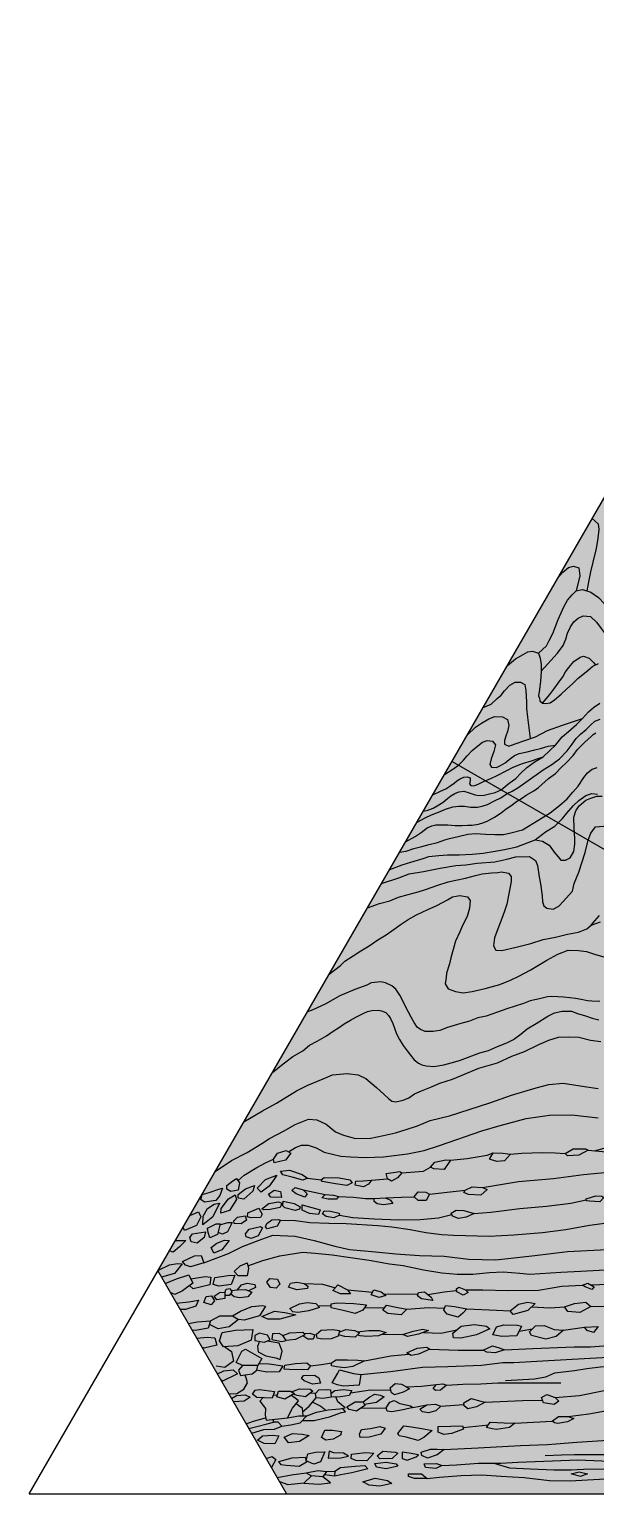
# Model space of a CAD drawing. Header units: millimetres. Extents: x 39 to 1913, y -1214 to 273.
# Drawn here: x 1264 to 1341.1, y -323.1 to -123.9 of the extents above; entities that cross this region are included whole.
import ezdxf

# ---------------------------------------------------------------- set-up
doc = ezdxf.new("R2010")
doc.units = ezdxf.units.MM

msp = doc.modelspace()

# ---------------------------------------------------------------- hatches: boundary and pattern name
at = {"transparency": 33554483}
h = msp.add_hatch(color=43, dxfattribs=at)
h.dxf.hatch_style = 1
h.paths.add_polyline_path([(1396.52, -154.19), (1361.52, -154.19), (1321.52, -223.48), (1379.02, -256.67), (1436.52, -223.48)])
h = msp.add_hatch(color=251, dxfattribs=at)
h.dxf.hatch_style = 1
h.paths.add_polyline_path([(1379.02, -256.67), (1321.52, -223.48), (1281.52, -292.76), (1299.02, -323.07), (1379.02, -323.07)])

# ---------------------------------------------------------------- linework, layer by layer
at = {"color": 252}
for points in [[(1264.02, -323.07), (1379.02, -123.88)], [(1340.59, -190.44), (1341.41, -191.15), (1341.49, -191.94), (1341.37, -193.09), (1341.14, -194.51), (1340.69, -196.36), (1340.34, -197.68), (1340.14, -198.83), (1339.85, -200.26)], [(1335.93, -198.51), (1336.6, -197.74), (1337.36, -197.11), (1338.06, -196.91), (1338.78, -197.15), (1338.92, -198.22), (1338.39, -200.25)], [(1333.3, -208.74), (1334.37, -207.73), (1334.72, -207.04), (1335.25, -206.05), (1335.62, -205.11), (1335.97, -204.17), (1336.36, -203.26), (1336.75, -202.44), (1337.22, -201.52), (1337.88, -200.82), (1338.39, -200.25), (1339.27, -200.09), (1340.42, -200.43), (1341.43, -201.19), (1342.21, -201.99), (1343.54, -202.77), (1344.59, -203.35), (1345.47, -203.78), (1346.76, -204.14)], [(1333.67, -211.2), (1335.88, -208.74), (1336.64, -207.7), (1337.01, -206.82), (1337.21, -206.04), (1337.62, -205.18), (1338.09, -204.46), (1338.67, -203.97), (1339.36, -203.66), (1340.35, -203.74), (1341.19, -204.54), (1341.82, -205.38), (1342.37, -206.12), (1342.91, -206.84), (1343.42, -207.49)], [(1329.05, -210.44), (1330.14, -209.5), (1331.19, -208.91), (1331.84, -208.58), (1332.48, -208.48), (1333.3, -208.74), (1333.5, -209.4), (1333.63, -210.26), (1333.67, -211.2), (1333.6, -211.96), (1333.56, -212.57), (1333.48, -213.29), (1333.44, -213.68), (1333.3, -214.54), (1333.4, -214.85), (1333.48, -215.24), (1333.83, -215.52), (1334.28, -215.6), (1334.87, -215.5), (1335.47, -215.07), (1336.39, -214.31), (1337.11, -213.66), (1337.95, -212.86), (1338.67, -212.14), (1339.79, -211.3), (1340.69, -210.52), (1341.43, -210.14)], [(1333.83, -215.52), (1334.83, -214.37), (1335.39, -213.64), (1335.94, -212.82), (1336.6, -211.94), (1336.97, -211.3), (1337.42, -210.67), (1338.11, -209.89), (1338.95, -209.29), (1339.4, -209.15), (1340.16, -209.4), (1340.76, -210.03), (1341.06, -210.33)], [(1325.76, -216.12), (1326.84, -215.69), (1327.66, -214.89), (1328.19, -214.44), (1328.68, -213.87), (1329.4, -213.11), (1330.11, -212.7), (1330.85, -212.68), (1331.42, -213.01), (1331.58, -213.83), (1331.65, -215.42), (1331.65, -216.26), (1331.79, -217.45), (1331.93, -218.55), (1332.16, -220.37)], [(1317.62, -230.22), (1318.25, -230.09), (1318.96, -229.83), (1319.49, -229.5), (1320.32, -229), (1320.91, -228.52), (1321.38, -228.15), (1321.9, -227.82), (1322.46, -227.59), (1323.13, -227.52), (1323.73, -227.68), (1324.13, -227.83), (1324.67, -228.02), (1325.16, -228.09), (1325.89, -228.06), (1326.63, -227.89), (1327.41, -227.69), (1328.21, -227.34), (1329.28, -226.44), (1330.19, -225.78), (1330.88, -225.05), (1331.72, -224.3), (1332.84, -223.46), (1333.94, -222.84), (1334.82, -221.96), (1335.59, -221.24), (1336.52, -220.13), (1337.38, -219.41), (1338.46, -218.46), (1339.25, -217.62), (1340.09, -216.71), (1340.77, -216.12), (1341.61, -215.56)], [(1316.76, -231.72), (1317.87, -231.14), (1318.71, -230.75), (1319.7, -230.35), (1320.62, -229.95), (1321.61, -229.63), (1322.45, -229.56), (1323.24, -229.56), (1324.03, -229.68), (1324.97, -229.71), (1325.61, -229.56), (1326.36, -229.31), (1327.3, -228.84), (1328.14, -228.42), (1329.03, -227.81), (1329.7, -227.51), (1330.46, -227.04), (1331.58, -226.27), (1333.94, -224.61), (1335.12, -223.89), (1336.16, -223.1), (1337.18, -222.01), (1337.87, -221.12), (1338.41, -220.35), (1338.98, -219.76), (1339.75, -219.12), (1340.37, -218.52), (1340.94, -218), (1341.66, -217.73)], [(1323.62, -219.84), (1324.71, -218.82), (1325.55, -218.28), (1326.55, -217.67), (1327.35, -217.36), (1328.39, -217.38), (1329.05, -217.77), (1329.25, -218.57), (1329.07, -219.39), (1328.86, -220.02), (1328.64, -220.6), (1328.64, -221.11), (1329.23, -221.39), (1330.11, -221.09), (1331.42, -220.64), (1332.89, -220.1), (1334.53, -219.27), (1336.54, -218.53), (1339.25, -217.62)], [(1315.2, -234.42), (1316.49, -233.66), (1317.31, -233.14), (1318.15, -232.52), (1318.77, -232.23), (1319.34, -232.08), (1320.25, -232.08), (1320.94, -232.08), (1321.96, -232.18), (1322.92, -232.18), (1323.62, -232.15), (1324.26, -232.13), (1325.13, -232), (1325.87, -231.78), (1326.41, -231.53), (1327.3, -231.06), (1328.19, -230.44), (1328.91, -229.93), (1329.65, -229.41), (1330.17, -229.01), (1331.11, -228.42), (1331.61, -228.05), (1332.65, -227.45), (1333.29, -227.03), (1334.63, -225.77), (1335.59, -225.13), (1336.34, -224.33), (1337.08, -223.59), (1337.99, -222.65), (1338.59, -221.86), (1339.06, -221.39), (1339.65, -220.8), (1340.39, -220.11), (1340.72, -219.81), (1341.09, -219.59)], [(1320.5, -225.24), (1321.65, -224.52), (1322.4, -223.98), (1323.08, -223.28), (1323.59, -222.72), (1324.25, -221.99), (1325.02, -221.34), (1325.66, -220.85), (1326.31, -220.63), (1327.04, -220.71), (1327.43, -221.22), (1327.21, -222.11), (1326.85, -223.11), (1326.65, -223.89), (1326.87, -224.25), (1327.57, -224.3), (1328.13, -224.03), (1328.77, -223.67), (1329.28, -223.21), (1330, -222.67), (1330.66, -222.38), (1331.73, -222.16), (1332.77, -221.9), (1333.58, -221.7), (1334.62, -221.39), (1335.59, -221.24)], [(1318.89, -228.03), (1319.96, -227.5), (1320.67, -227.18), (1321.23, -226.81), (1321.83, -226.41), (1322.19, -226.12), (1322.61, -225.85), (1323.12, -225.61), (1323.57, -225.56), (1323.98, -225.69), (1324, -226.05), (1323.9, -226.5), (1324.07, -226.73), (1324.45, -226.8), (1324.78, -226.69), (1325.24, -226.46), (1325.89, -226.17), (1326.49, -225.93), (1326.98, -225.71), (1327.59, -225.44), (1328.97, -224.69), (1329.83, -224.23), (1331.12, -223.74), (1332.33, -223.38), (1333.25, -223.06), (1333.94, -222.84)], [(1314.39, -235.83), (1315.3, -235.69), (1316.32, -235.32), (1317.43, -235.02), (1318.42, -234.77), (1319.53, -234.48), (1320.55, -234.15), (1321.19, -233.93), (1322.38, -233.66), (1323.69, -233.34), (1324.73, -233.29), (1326.07, -233.34), (1327.35, -233.41), (1328.52, -233.39), (1329.51, -233.19), (1331.11, -232.79), (1333.34, -231.41), (1334.88, -230.47), (1336.16, -229.46), (1337.2, -228.54), (1337.97, -227.67), (1338.69, -226.83), (1339.45, -225.67), (1339.95, -225), (1340.57, -224.51), (1341.28, -224.29)], [(1321.52, -223.48), (1379.02, -256.67)], [(1313.05, -238.15), (1314.76, -237.52), (1315.9, -237.15), (1317.6, -236.68), (1318.37, -236.41), (1319.73, -236.24), (1320.92, -236.19), (1322.5, -236.19), (1324.28, -236.06), (1325.74, -235.94), (1327.13, -235.72), (1328.66, -235.45), (1330.32, -235.07), (1332.85, -234.11), (1334.23, -233.05), (1335.49, -232.28), (1336.56, -231.22), (1337.13, -230.52), (1338.04, -229.46), (1338.78, -228.79), (1339.72, -228.1), (1340.52, -227.83), (1341.31, -227.9)], [(1332.85, -234.11), (1333.84, -234.29), (1334.74, -234.85), (1335.42, -235.79), (1335.95, -236.45), (1336.34, -236.89), (1336.94, -236.89), (1337.61, -236.6), (1338.08, -235.71), (1338.22, -234.74), (1338.21, -233.97), (1338.13, -232.53), (1338.08, -231.06), (1338.36, -230.2), (1338.82, -229.49), (1339.74, -228.73), (1340.42, -228.47), (1341.2, -228.18), (1341.95, -228.17)], [(1311.94, -240.07), (1314.28, -239.28), (1315.7, -238.74), (1317.62, -238.46), (1319.89, -237.99), (1322.05, -237.62), (1323.4, -237.52), (1324.94, -237.32), (1327.36, -237.14), (1329, -236.74), (1330.2, -236.45), (1332.04, -236.42), (1332.89, -236.92), (1333.16, -237.64), (1333.39, -239.18), (1333.54, -240.13), (1333.79, -241.77), (1333.84, -242.57), (1334.01, -243.09), (1334.43, -243.44), (1335.3, -243.54), (1336.05, -243.17), (1336.62, -242.52), (1337.9, -241.1), (1338.14, -240.08), (1338.77, -238.51), (1339.62, -235.84), (1340.04, -234.17), (1340.39, -233.23), (1341.02, -232.36), (1342.66, -232.21)], [(1310.02, -243.39), (1311.67, -242.78), (1313.07, -242.41), (1314.26, -241.92), (1315.54, -241.57), (1316.9, -241.19), (1317.93, -240.87), (1319.61, -240.28), (1321.01, -239.86), (1322.06, -239.61), (1323.35, -239.35), (1324.7, -239), (1325.61, -238.74), (1326.92, -238.62), (1327.76, -238.58), (1328.23, -238.48), (1329.19, -238.67), (1329.56, -239.12), (1329.58, -239.82), (1329.37, -240.73), (1328.98, -242.87), (1328.67, -243.83), (1328.28, -244.84), (1327.6, -246.61), (1327.32, -247.48), (1327.18, -248.55), (1327.48, -249.13), (1328.32, -249.2), (1330.24, -248.71), (1332.25, -248.25), (1333.91, -247.69), (1335.61, -247.36), (1337.25, -246.98), (1338.74, -246.7), (1339.86, -246.24), (1340.47, -245.75), (1340.96, -245.14), (1341.57, -244.44)], [(1304.82, -252.4), (1306.36, -251.24), (1306.95, -250.65), (1308.09, -249.9), (1309.14, -249.23), (1310.26, -248.53), (1311.43, -247.73), (1312.55, -247.03), (1313.67, -246.26), (1314.47, -245.68), (1315.57, -244.95), (1316.69, -244.32), (1318.21, -243.62), (1319.37, -243.13), (1320.31, -242.59), (1320.89, -242.27), (1321.57, -241.87), (1322.58, -241.71), (1323.63, -241.87), (1324, -242.36), (1323.91, -243.44), (1323.56, -244.56), (1322.93, -245.79), (1322.58, -246.63), (1321.99, -247.92), (1321.38, -250.18), (1321.17, -250.98), (1320.78, -252.26), (1320.71, -252.85), (1320.57, -253.73), (1320.99, -254.39), (1321.99, -254.76), (1323.02, -254.92), (1324.26, -254.74), (1326.01, -254.36), (1328.04, -253.8), (1329.47, -253.24), (1330.61, -252.66), (1332.15, -251.84), (1333.27, -251.19), (1334.4, -250.49), (1335.91, -249.67), (1337.33, -249.16), (1338.73, -249.18), (1339.8, -249.34), (1340.9, -249.67), (1342.3, -250.11)], [(1340.47, -245.75), (1341.73, -245.29)], [(1341.62, -256.11), (1340.53, -256.09), (1339.94, -256.02), (1339.11, -255.87), (1338.31, -255.73), (1337.53, -255.64), (1336.7, -255.54), (1335.92, -255.49), (1335.11, -255.45), (1334.52, -255.49), (1333.41, -255.76), (1332.15, -256.02), (1331.25, -256.37), (1328.97, -257.11), (1327.69, -257.56), (1326.18, -258.1), (1325.04, -258.36), (1323.91, -258.79), (1322.72, -259.09), (1320.92, -259.64), (1319.86, -260.06), (1318.94, -260.18), (1317.89, -260.21), (1317.25, -259.95), (1316.78, -259.61), (1316.36, -258.98), (1315.98, -258.24), (1315.62, -257.58), (1315.2, -256.78), (1314.77, -255.92), (1314.44, -255.24), (1313.89, -254.46), (1313.33, -253.98), (1312.47, -253.56), (1311.86, -253.44), (1310.53, -253.58), (1309.92, -253.89), (1308.28, -254.5), (1306.25, -255.33), (1304.26, -256.49), (1302.6, -257.25), (1301.86, -257.53)], [(1297.1, -265.76), (1298.56, -264.58), (1299.88, -263.61), (1301.23, -262.81), (1302.15, -262.07), (1303.2, -261.53), (1304.47, -260.77), (1305.35, -260.16), (1306.2, -259.61), (1306.86, -259.16), (1307.72, -258.67), (1308.54, -258.19), (1309.52, -257.72), (1310.04, -257.48), (1310.6, -257.34), (1311.46, -257.3), (1311.95, -257.41), (1312.5, -257.63), (1312.88, -258.01), (1313.16, -258.41), (1313.47, -259.12), (1313.68, -259.73), (1313.96, -260.51), (1314.37, -261.27), (1314.89, -262.12), (1315.41, -262.81), (1315.88, -263.42), (1316.36, -264.06), (1316.95, -264.49), (1317.42, -264.72), (1318.01, -264.89), (1319.05, -264.96), (1320.4, -264.75), (1321.4, -264.44), (1322.56, -264.13), (1325.32, -263.12), (1326.48, -262.8), (1327.73, -262.25), (1328.98, -261.74), (1329.9, -261.27), (1330.92, -260.52), (1331.76, -259.82), (1332.95, -259.1), (1334.56, -258.11), (1335.46, -257.66), (1336.49, -257.45), (1337.77, -257.45), (1338.6, -257.73), (1339.7, -258.07), (1340.6, -258.38), (1341.51, -258.61)], [(1293.22, -272.49), (1295.73, -271), (1297.65, -269.97), (1300.38, -268.28), (1301.91, -267.51), (1303.98, -266.63), (1305.25, -266.09), (1307.24, -265.9), (1308.74, -266.09), (1309.78, -266.59), (1311.27, -267.82), (1312.31, -268.78), (1312.88, -269.31), (1313.34, -269.66), (1313.88, -269.77), (1314.86, -269.54), (1315.63, -269.23), (1316.42, -268.7), (1317.38, -268.29), (1318.73, -267.74), (1319.88, -267.21), (1321.58, -266.69), (1325.15, -265.21), (1327.73, -264.45), (1329.65, -263.56), (1331.38, -262.91), (1333.35, -261.95), (1334.69, -261.37), (1336, -260.95), (1337.31, -260.91), (1338.77, -260.98), (1340.35, -261.37), (1341.77, -261.56)], [(1289.31, -279.26), (1291.52, -277.76), (1293.66, -276.68), (1295.67, -275.42), (1296.7, -274.76), (1298.69, -273.71), (1300.17, -272.85), (1302.01, -272.12), (1303.14, -272.22), (1304.38, -272.8), (1305.69, -273.83), (1306.77, -274.31), (1308.38, -274.74), (1310.47, -274.69), (1312.2, -274.36), (1313.82, -273.98), (1315.3, -273.53), (1316.81, -273.05), (1318.57, -272.3), (1321.17, -271.67), (1326.67, -269.9), (1329.61, -268.84), (1332.96, -267.86), (1334.7, -267.39), (1336.66, -267.23), (1339.55, -267.66), (1341.39, -267.96)], [(1299.28, -276.57), (1300.21, -275.96), (1301.05, -275.68), (1301.97, -275.65), (1303.04, -276.03), (1304.11, -276.6), (1306.41, -277.16), (1307.71, -277.26), (1309.75, -277.33), (1312.22, -277.26), (1315.48, -276.82), (1317.73, -276.37), (1319.84, -275.7), (1325.58, -273.7), (1328.08, -273), (1331.61, -272.02), (1334.8, -271.57), (1337.83, -271.53), (1341.39, -271.93)], [(1297.26, -277.56), (1297.78, -276.75), (1298.96, -276.37), (1299.59, -276.76), (1298.89, -277.7), (1297.34, -278.05), (1297.26, -277.56)], [(1321.31, -277.7), (1323.59, -277.49), (1326.32, -277.04), (1327.1, -276.72)], [(1326.61, -277.55), (1327.1, -276.72), (1328.44, -276.73), (1329.46, -276.89), (1328.66, -277.77), (1327.6, -277.89), (1326.61, -277.55)], [(1329.46, -276.89), (1331, -276.73), (1333.83, -276.68), (1335.53, -276.72), (1336.9, -276.79)], [(1336.9, -276.79), (1338, -276.18), (1339.67, -276.16), (1340.03, -276.35), (1338.79, -277.04), (1337.22, -277.11), (1336.9, -276.79)], [(1340.03, -276.35), (1342.97, -276.6)], [(1340.89, -276.42), (1343.53, -275.69), (1347.52, -275.03), (1352.57, -274.89), (1357.46, -275.11), (1360.03, -275.44)], [(1292.42, -280.48), (1293.27, -279.73), (1294.96, -278.69), (1296.13, -278.05), (1297.26, -277.56)], [(1314.71, -279.41), (1317.64, -279.22), (1318.61, -278.66)], [(1318.61, -278.66), (1319.19, -277.96), (1320.68, -277.66), (1321.31, -277.7), (1320.45, -278.99), (1319.04, -278.88), (1318.61, -278.66)], [(1325.68, -281.42), (1330.57, -280.62), (1335.34, -280.21), (1339.39, -279.64), (1342.77, -279.34), (1346.42, -279.2), (1349.95, -278.96), (1353.71, -278.98), (1356.81, -279.07), (1359.84, -278.74), (1364.06, -278.93)], [(1290.9, -281.14), (1291.7, -280.51), (1292.22, -280.18), (1292.61, -280.79), (1292.41, -281.76), (1291.44, -281.96), (1290.9, -281.66), (1290.9, -281.14)], [(1295.03, -281.51), (1296.13, -280.35), (1297.69, -279.72), (1297.35, -280.27), (1296.67, -281.26), (1295.57, -282.04), (1295.03, -281.51)], [(1298.21, -279.18), (1299.43, -279.08), (1301.13, -279.63), (1301.87, -280.13), (1301.24, -280.43), (1299.8, -280.03), (1298.51, -279.71), (1298.21, -279.18)], [(1301.87, -280.13), (1303.71, -280.36)], [(1304.14, -280.05), (1306.16, -280.11), (1307.6, -280.39), (1307.93, -280.77), (1307.23, -281.13), (1305.65, -280.9), (1303.88, -280.62), (1303.71, -280.36), (1304.14, -280.05)], [(1308.43, -280.55), (1309.45, -280.52), (1310.55, -280.43), (1310.18, -280.97), (1309.5, -281.32), (1308.37, -281.09), (1308.43, -280.55)], [(1310.55, -280.43), (1312.73, -280.24)], [(1312.58, -279.53), (1313.53, -279.38), (1314.41, -279.25), (1314.71, -279.41), (1314.09, -280.11), (1313.3, -280.54), (1312.73, -280.24), (1312.58, -279.53)], [(1287.52, -282.37), (1288.5, -282.08), (1289.78, -281.66), (1290.32, -281.5), (1289.94, -282.52), (1289.4, -283.19), (1287.86, -283.4), (1287.37, -283.07), (1287.52, -282.37)], [(1290.1, -284.27), (1291.14, -282.95), (1292.04, -282.4), (1292.22, -283.04), (1291.26, -284.56), (1290.08, -284.9), (1290.1, -284.27)], [(1292.45, -282.38), (1293.45, -281.62), (1294.64, -281.15), (1294.43, -281.9), (1293.2, -283), (1292.44, -282.88), (1292.45, -282.38)], [(1296.57, -282.31), (1297.31, -281.77), (1298.2, -281.97), (1298.33, -282.76), (1296.88, -282.73), (1296.57, -282.31)], [(1300.18, -281.43), (1301.29, -281.73), (1301.81, -282.29), (1301.51, -282.72), (1300.31, -282.3), (1299.73, -281.84), (1300.18, -281.43)], [(1301.29, -281.73), (1304.25, -282.37)], [(1304.25, -282.37), (1305.38, -282.45), (1306.07, -282.65), (1305.81, -283), (1304.66, -283.02), (1303.81, -282.84), (1304.25, -282.37)], [(1306.07, -282.65), (1308.14, -282.72), (1309.76, -282.92), (1310.94, -282.9)], [(1310.94, -282.9), (1312.46, -282.81), (1313.15, -283.14), (1313.45, -283.59), (1312.19, -283.76), (1311.35, -283.63), (1310.91, -283.33), (1310.94, -282.9)], [(1312.46, -282.81), (1314.65, -282.72), (1316.37, -282.68)], [(1316.37, -282.68), (1316.91, -282.01), (1317.95, -282.07), (1318.46, -282.33), (1318.02, -283.18), (1316.91, -283.19), (1316.37, -282.68)], [(1318.46, -282.33), (1322.09, -281.94), (1323.3, -281.77)], [(1323.3, -281.77), (1324.28, -281.31), (1325.68, -281.42), (1326.31, -281.71), (1325.43, -282.45), (1323.75, -282.37), (1323.14, -282.1), (1323.3, -281.77)], [(1339.75, -282.94), (1341.07, -282.54), (1341.91, -282.58), (1342.19, -282.8), (1341.61, -283.38), (1340.27, -283.27), (1339.82, -283.23), (1339.75, -282.94)], [(1285.87, -285.23), (1287.03, -284.71), (1287.34, -285.41), (1286.77, -286.58), (1285.14, -287.28), (1284.96, -286.8)], [(1287.66, -285.34), (1288.25, -284.27), (1289.18, -283.67), (1289.88, -283.56), (1288.97, -285.43), (1287.63, -286.5), (1287.66, -285.34)], [(1293.72, -285.42), (1293.73, -284.86), (1294.63, -284.48), (1295.25, -284.23), (1295.7, -285.05), (1295.48, -285.5), (1294.19, -285.56), (1293.72, -285.42)], [(1295.63, -284.32), (1296.61, -283.58), (1297.9, -283.37), (1298.36, -283.56), (1298.13, -284.15), (1296.78, -284.4), (1295.93, -284.47), (1295.63, -284.32)], [(1298.56, -283.29), (1300.05, -283.6), (1300.88, -284.05), (1300.77, -284.35), (1300.2, -284.55), (1298.76, -284.2), (1298.53, -283.9), (1298.56, -283.29)], [(1301.15, -283.77), (1302.47, -284.15), (1303.57, -284.47), (1303.35, -285.07), (1302.12, -284.96), (1301.14, -284.5), (1301.15, -283.77)], [(1304.13, -284.59), (1304.98, -284.66), (1306.19, -284.89), (1306.2, -285.2), (1305.43, -285.56), (1304.41, -285.38), (1303.92, -285), (1304.13, -284.59)], [(1321.42, -284.89), (1322.08, -284.5), (1323.14, -284.57), (1324.54, -284.97), (1323.43, -285.46), (1322.42, -285.63), (1321.58, -285.31), (1321.42, -284.89)], [(1321.73, -287.89), (1326.57, -288.02), (1329.95, -287.86), (1333.81, -287.53), (1337, -287.12), (1340.24, -286.55), (1347.07, -285.65), (1352.4, -285.16), (1357.44, -284.94), (1361.22, -284.86), (1364.25, -284.81), (1367.92, -284.97)], [(1324.54, -284.97), (1326.79, -284.78), (1330.76, -284.26), (1334.36, -283.96), (1337.68, -283.53), (1339.79, -283.08)], [(1288.27, -286.95), (1289.44, -286.34), (1290, -286.36), (1289.63, -287.81), (1288.6, -288.25), (1288.37, -287.54), (1288.27, -286.95)], [(1289.96, -286.5), (1291.04, -286.19), (1291.62, -286.19), (1290.97, -287.44), (1290.29, -287.76), (1289.69, -287.56)], [(1291.83, -285.95), (1292.33, -285.46), (1293.39, -285.26), (1293.58, -285.84), (1292.83, -286.36), (1291.87, -286.32), (1291.83, -285.95)], [(1293.44, -287.72), (1293.92, -287.09), (1295.47, -286.72), (1295.73, -286.9), (1295.14, -287.98), (1294.2, -288.36), (1293.51, -288.12), (1293.44, -287.72)], [(1296.34, -286.33), (1297.01, -285.81), (1297.9, -285.76), (1298.18, -285.87), (1297.72, -286.68), (1296.36, -287.03), (1296.15, -286.76), (1296.34, -286.33)], [(1298.18, -285.87), (1300.25, -285.92), (1302.19, -286.19), (1304.76, -286.27), (1307.13, -286.31), (1311.43, -286.61), (1313.34, -286.76), (1315.85, -287.14), (1317.98, -287.56), (1320.13, -287.8), (1321.73, -287.89)], [(1306.2, -285.2), (1308.05, -285.49), (1310.94, -285.69), (1314.22, -285.81), (1317.21, -285.75), (1319.68, -285.56), (1321.5, -285.1)], [(1283.89, -288.65), (1285.32, -288.63), (1284.43, -289.48), (1283.59, -290.23), (1283.1, -290.02)], [(1286.06, -288.79), (1285.87, -288.21), (1286.24, -287.71), (1288.01, -287.46), (1287.82, -288.23), (1286.84, -288.99), (1286.06, -288.79)], [(1287.77, -291.66), (1291.14, -290.4), (1293.03, -289.43), (1295.27, -288.58), (1297.16, -287.9), (1300.17, -288.06), (1302.78, -288.63), (1305.6, -289.4), (1307.58, -289.86), (1311.11, -290.16), (1313.86, -290.45), (1317.09, -290.69), (1320.44, -290.76)], [(1288.76, -289.58), (1289.53, -288.98), (1290.56, -288.58), (1291.23, -288.62), (1290.22, -289.92), (1289.1, -290.35), (1288.76, -289.58)], [(1284.87, -291.47), (1286.49, -290.71), (1287.41, -290.67), (1287.77, -291.66), (1285.95, -292.22), (1285.27, -291.98), (1284.87, -291.47)], [(1293.75, -292.06), (1295.8, -291.34), (1298.09, -290.7), (1301.21, -290.22), (1302.9, -290.35), (1305.21, -290.59), (1307.73, -290.94), (1310.26, -291.29), (1313, -291.8), (1314.88, -292.04), (1317.65, -292.61), (1320.15, -293.04), (1322.24, -293.23), (1324.37, -293.23), (1326.6, -292.96), (1328.5, -292.9), (1330.76, -293.06), (1332.11, -293.23), (1336.32, -292.92), (1339.06, -292.82), (1344.05, -292.52)], [(1320.44, -290.76), (1323.77, -291.15), (1327.47, -291.28), (1332.78, -290.66), (1337.24, -290.11), (1342.63, -289.87), (1345.68, -289.81), (1352.74, -289.57), (1356.8, -290.01), (1360.97, -290.5), (1363.44, -290.58), (1367.36, -290.39), (1371.39, -290.47), (1374.88, -290.25), (1377.33, -290.03), (1379.02, -289.87)], [(1281.52, -292.76), (1299.02, -323.07)], [(1281.58, -292.66), (1283.09, -291.95), (1284.19, -291.75), (1284.82, -291.81), (1283.78, -293.12), (1282.01, -293.61)], [(1291.87, -292.85), (1292.71, -292.06), (1293.65, -291.67), (1293.86, -292.45), (1293.64, -293.44), (1292.45, -293.44), (1291.87, -292.85)], [(1282.52, -294.49), (1284.06, -293.82), (1285.72, -293.32), (1286.27, -294.41), (1284.84, -295.48), (1283.84, -295.97)], [(1285.99, -293.86), (1287.93, -293.51), (1288.73, -293.62), (1288.6, -294.65), (1286.29, -295.21), (1285.82, -294.74)], [(1289.26, -293.64), (1291.06, -293.38), (1292, -293.36), (1291.5, -294.61), (1289.85, -294.86), (1289.01, -294.62), (1289.26, -293.64)], [(1292.36, -295.33), (1292.9, -294.65), (1293.67, -294.45), (1294.68, -294.61), (1294.79, -295.03), (1293.85, -295.49)], [(1296.82, -295.02), (1296.35, -294.31), (1296.76, -293.8), (1297.8, -293.88), (1298.12, -294.55), (1297.61, -295.12), (1296.82, -295.02)], [(1300.39, -294.31), (1301.39, -294.48), (1301.9, -294.85), (1301.86, -295.16), (1300.41, -295.35), (1299.3, -294.97), (1299.55, -294.44), (1300.39, -294.31)], [(1301.39, -294.48), (1303.9, -294.57), (1305.67, -295.06)], [(1306.01, -294.68), (1307.29, -295.35), (1307.7, -295.86), (1306.37, -295.88), (1305.33, -295.44), (1306.01, -294.68)], [(1323.34, -295.34), (1325.72, -295.35), (1329.11, -295.43), (1333.27, -295.38), (1336.47, -294.82), (1339.27, -294.7)], [(1339.27, -294.7), (1339.98, -294.42), (1340.87, -294.94), (1340.55, -295.3), (1339.64, -294.92), (1339.27, -294.7)], [(1340.43, -294.68), (1343.81, -294.52), (1345.96, -294.45)], [(1283.84, -295.97), (1283.2, -295.68)], [(1284.05, -297.15), (1285.72, -296.95), (1287.05, -296.74), (1286.66, -297.57), (1285.26, -298.03), (1284.56, -298.03)], [(1287.75, -297.06), (1288.1, -296.23), (1288.82, -296.14), (1289.22, -296.84), (1288.75, -297.38), (1287.75, -297.06)], [(1289.15, -296.2), (1290, -295.67), (1290.62, -295.7), (1290.64, -296.5), (1289.51, -296.68), (1289.15, -296.2)], [(1290.62, -295.7), (1290.78, -295.26), (1291.34, -295.17), (1291.59, -295.66), (1291.22, -296.12), (1290.63, -296.1)], [(1291.47, -295.42), (1292.36, -295.33), (1293.41, -295.31), (1294.3, -295.67), (1293.76, -296.31), (1292.65, -296.43), (1291.87, -296.3), (1291.41, -295.89)], [(1307.29, -295.35), (1310.7, -295.66)], [(1310.88, -295.32), (1311.89, -295.63), (1312.52, -296.1), (1311.59, -296.39), (1310.52, -296), (1310.88, -295.32)], [(1312.21, -295.87), (1316.88, -295.93)], [(1316.94, -295.71), (1317.76, -295.61), (1318.68, -296.34), (1318.89, -296.8), (1317.36, -296.56), (1316.82, -296.16), (1316.94, -295.71)], [(1318.22, -295.97), (1320.47, -295.62), (1322.14, -295.42)], [(1322.11, -295.22), (1322.45, -294.98), (1323.34, -295.34), (1323.7, -295.71), (1323.04, -296.05), (1322.16, -295.61), (1322.11, -295.22)], [(1291.66, -298.87), (1292.74, -298.25), (1294.31, -297.62), (1295.73, -297.46), (1296.17, -297.58), (1295.32, -298.89), (1293.24, -299.46), (1292.49, -299.36)], [(1295.67, -298.97), (1297.37, -298.22), (1298.8, -298.42), (1300.26, -298.75), (1298.1, -299.35), (1296.49, -299.32), (1295.67, -298.97)], [(1299.46, -297.87), (1300.77, -297.24), (1301.81, -297.04), (1303.01, -297.21), (1303.51, -297.74), (1302.05, -298.19), (1300.53, -298.4), (1299.88, -298.35), (1299.46, -297.87)], [(1303.26, -297.47), (1305.08, -297.51)], [(1305.87, -297.12), (1308.17, -297.21), (1309.89, -297.38), (1309.4, -298.12), (1308.37, -298.54), (1306.71, -298.14), (1305.08, -297.79), (1305.08, -297.22), (1305.87, -297.12)], [(1309.64, -297.75), (1311.58, -297.77), (1312.37, -297.75)], [(1312.61, -297.42), (1314.16, -297.73), (1315.36, -297.95), (1314.62, -298.74), (1312.79, -298.56), (1312.13, -298.09), (1312.61, -297.42)], [(1315.36, -297.95), (1318.33, -297.74), (1320.53, -297.81)], [(1320.65, -297.49), (1321.85, -297.59), (1323.55, -297.93), (1322.99, -298.53), (1322.38, -299.04), (1320.85, -298.67), (1320.41, -298.12), (1320.65, -297.49)], [(1323.55, -297.93), (1327.58, -298.09), (1329.44, -298.2)], [(1329.44, -298.2), (1330.58, -297.31), (1331.84, -297.03), (1332.85, -297.21), (1331.85, -298.13), (1329.85, -298.68), (1329.44, -298.2)], [(1332.35, -297.67), (1334.89, -297.77), (1336.82, -297.65)], [(1336.82, -297.65), (1338.2, -297.18), (1339.71, -297.02), (1340.42, -297.61), (1338.89, -298.4), (1337.29, -298.29), (1336.82, -297.65)], [(1340.42, -297.61), (1344.64, -297.56), (1348.66, -297.9)], [(1285.65, -299.92), (1286.9, -299.68), (1288.68, -299.57), (1288.35, -300.53), (1286.63, -300.86), (1286.19, -300.84)], [(1288.68, -299.57), (1289.93, -298.89), (1291.66, -298.87), (1292.49, -299.36), (1291.22, -300.35), (1289.72, -300.64), (1288.52, -300.05)], [(1289.89, -302.29), (1290.25, -301.12), (1292.06, -300.83), (1294.45, -300.75), (1294.21, -302.18), (1292.39, -302.97), (1290.43, -303.11), (1289.89, -302.29)], [(1303.09, -301.37), (1303.73, -300.81), (1305.26, -300.75), (1306.21, -300.89), (1306.02, -301.62), (1305.09, -302.02), (1303.84, -302.03), (1303.19, -301.89), (1303.09, -301.37)], [(1306.15, -301.09), (1307.09, -300.75), (1308.32, -300.87), (1308.95, -301.19), (1308.36, -301.76), (1306.93, -301.68), (1306.06, -301.45)], [(1314.81, -301.4), (1316.22, -300.96), (1317.57, -300.71), (1318.34, -300.87), (1316.97, -301.39), (1315.45, -301.7), (1314.81, -301.4)], [(1317.65, -301.13), (1320.02, -301.21), (1322.19, -300.76)], [(1321.64, -301.22), (1322.75, -300.3), (1324.56, -300.07), (1326.22, -300.27), (1326.66, -300.63), (1324.83, -301.48), (1322.72, -301.93), (1321.71, -301.88), (1321.64, -301.22)], [(1327.09, -301.46), (1327.57, -300.36), (1328.56, -300.09), (1330.41, -300.15), (1330.96, -300.29), (1330.32, -301.61), (1328.31, -301.69), (1327.09, -301.46)], [(1330.64, -300.95), (1332.48, -300.65)], [(1332.07, -301.07), (1332.88, -300.23), (1334.05, -300.17), (1335.41, -300.73), (1336.7, -300.84), (1335.7, -301.68), (1334.28, -302.04), (1332.34, -301.55), (1332.07, -301.07)], [(1336.7, -300.84), (1339.54, -300.41)], [(1339.54, -300.41), (1341.39, -300.31), (1340.76, -301.12), (1339.89, -300.87), (1339.54, -300.41)], [(1286.8, -301.91), (1288.2, -301.78), (1289.25, -301.85), (1289.53, -302.87), (1287.79, -303.25), (1287.53, -303.18)], [(1294.7, -302.21), (1295.95, -302.46), (1296.78, -302.14), (1296.42, -301.49), (1295.34, -301.25), (1294.7, -301.57), (1294.7, -302.21)], [(1295.32, -302.33), (1295.05, -303.03), (1295.17, -303.79), (1296.2, -304.33), (1297.55, -304.57), (1298.16, -304.83), (1298.42, -303.69), (1298.02, -302.61), (1296.37, -302.3)], [(1297.09, -301.32), (1297.02, -302.08), (1298.37, -302.37), (1298.96, -302.25), (1298.52, -301.53), (1298.02, -301.28), (1297.09, -301.32)], [(1298.52, -301.53), (1299.44, -301.17), (1301.23, -301.08), (1301.51, -301.47), (1300.24, -302.08), (1299.37, -302.19), (1298.96, -302.25)], [(1301.37, -301.28), (1302.18, -301.22), (1302.85, -301.48), (1302.62, -302.07), (1301.9, -302.03), (1301.25, -301.6)], [(1308.64, -301.03), (1310.19, -300.86), (1311.63, -300.89), (1312.56, -301.15), (1311.53, -301.58), (1309.94, -301.7), (1309.01, -301.61), (1308.66, -301.48)], [(1312.05, -301.37), (1314.81, -301.4)], [(1335.52, -306.62), (1338.16, -306.3), (1339.87, -306.03), (1341.71, -305.79), (1343.76, -305.63), (1345.17, -305.6), (1346.98, -305.52), (1348.66, -305.31), (1350.42, -305.2), (1351.78, -304.96), (1352.93, -304.62), (1354.8, -304.19), (1356, -304.08), (1357.57, -304.08), (1359.59, -304.27), (1361.35, -304.24), (1365.57, -304.38), (1367.89, -304.24), (1369.54, -304.19), (1371.75, -303.95), (1373.54, -303.6), (1375.19, -303.1), (1377.08, -302.38), (1379.02, -301.82)], [(1290.64, -303.1), (1291.53, -303.72), (1291.78, -305.03), (1290.61, -305.9), (1289.42, -305.72)], [(1292.17, -305.22), (1292.92, -303.68), (1293.45, -303.43), (1295.63, -304.69), (1295.09, -305.64), (1293.03, -305.62), (1292.17, -305.22)], [(1309.6, -305.01), (1313.22, -304.3), (1315.66, -304.09)], [(1315.37, -303.91), (1316.8, -303.26), (1318.11, -303.15), (1318.5, -303.4), (1316.98, -304.09), (1315.95, -304.26), (1315.37, -303.91)], [(1318.5, -303.4), (1322.34, -303.53), (1325.78, -303.55)], [(1325.78, -303.55), (1327.05, -302.95), (1327.94, -303.22), (1328.65, -303.49), (1327.39, -303.9), (1326.24, -303.8), (1325.78, -303.55)], [(1328.65, -303.49), (1332.51, -303.32), (1338.14, -303.11), (1340.37, -303.11), (1342.72, -302.89)], [(1329.95, -305.21), (1334.65, -304.97), (1339.48, -304.67), (1345.31, -304.36), (1349.52, -304.4), (1353.86, -304.4)], [(1289.61, -306.78), (1290.49, -306.35), (1291.74, -306.22), (1292.35, -306.76), (1290.28, -307.74), (1290.1, -307.62)], [(1293.03, -305.62), (1292.46, -306.28), (1292.73, -307), (1294.32, -306.76), (1294.95, -306.28), (1295.09, -305.64)], [(1295.24, -305.37), (1296.63, -305.42), (1298.51, -305.67), (1298.03, -306.49), (1296.34, -306.55), (1295.39, -306.36), (1294.95, -306.28)], [(1298.77, -305.58), (1300.24, -305.34), (1301.77, -305.25), (1302.25, -305.66), (1301.88, -306.23), (1299.35, -306.19), (1298.71, -306.11), (1298.77, -305.58)], [(1302.25, -305.66), (1303.79, -305.48), (1305.13, -305.29)], [(1305.13, -305.29), (1305.78, -304.86), (1307.32, -304.86), (1308.7, -304.9), (1309.6, -305.01), (1308.04, -305.78), (1306.91, -305.93), (1305.82, -305.82), (1305.13, -305.68), (1305.13, -305.29)], [(1305.2, -307.97), (1305.98, -306.69), (1306.21, -306.23), (1308.14, -306.7), (1309.1, -306.87), (1308.91, -308.31), (1306.76, -308.45), (1305.91, -308.25), (1305.2, -307.97)], [(1309.1, -306.87), (1313.14, -306.45), (1317.51, -305.86), (1320.97, -305.78), (1325.55, -305.59), (1328.45, -305.24), (1329.95, -305.21)], [(1328.8, -307.68), (1332.76, -307.44), (1334.28, -307.15), (1335.52, -306.62)], [(1291.18, -309.49), (1292.26, -309.42), (1293.19, -308.86), (1293.72, -307.98), (1293.51, -307.31), (1293.35, -306.91)], [(1301.32, -306.97), (1302.8, -306.96), (1303.41, -307.29), (1303.62, -308.03), (1302.56, -308.18), (1301.42, -307.72), (1301.07, -307.39), (1301.32, -306.97)], [(1313.27, -309.33), (1313.12, -308.65), (1313.78, -308.08), (1314.66, -308.19), (1315.35, -308.54), (1315.75, -308.81), (1314.86, -309.27), (1313.72, -309.64), (1313.27, -309.33)], [(1315.35, -308.54), (1317.39, -308.46), (1319.4, -308.21)], [(1318.98, -308.75), (1319.4, -308.21), (1320.26, -308.14), (1320.79, -308.3), (1319.95, -309), (1319.29, -309.03), (1318.98, -308.75)], [(1320.79, -308.3), (1323.01, -308.17), (1325.45, -308.11), (1327.75, -308.01), (1330.29, -307.98), (1332.73, -307.98), (1334.71, -307.98), (1336.32, -308.01)], [(1335.54, -309.99), (1338.85, -309.71), (1342.24, -309.04), (1345.23, -308.67), (1346.35, -308.09)], [(1291.54, -310.12), (1292.21, -309.71)], [(1292.21, -309.71), (1293.37, -309.63), (1294.08, -309.96), (1293.27, -310.49), (1291.81, -310.58)], [(1295.34, -308.89), (1297.39, -309.18), (1297.07, -310.08), (1294.99, -309.99), (1294.37, -309.52), (1294.74, -308.97), (1295.34, -308.89)], [(1295.81, -310.02), (1295.37, -310.49), (1296.15, -311.46), (1296.09, -312.39), (1296.23, -313.08), (1299.16, -312.73), (1299.82, -311.42), (1300.64, -310.42), (1300.14, -310.03), (1299.65, -309.71)], [(1297.23, -309.63), (1297.77, -309.68)], [(1297.91, -309.1), (1299.54, -309.14), (1300.11, -309.42), (1298.8, -310.23), (1297.71, -309.91), (1297.91, -309.1)], [(1299.7, -309.22), (1300.79, -308.82), (1302.23, -308.86), (1302.59, -309.14), (1301.58, -309.91), (1300.45, -309.73), (1299.92, -309.54)], [(1301.18, -311.93), (1302.1, -311.18), (1303.06, -310.03), (1302.94, -309.43), (1302.25, -309.4)], [(1301.76, -312.46), (1303.08, -312), (1304.67, -311.64), (1306.25, -311.53), (1307, -311.37), (1305.97, -310.55), (1305.72, -309.91)], [(1302.58, -310.61), (1303.68, -311.15), (1304.11, -311.54), (1304.31, -311.72)], [(1302.94, -309.43), (1303.4, -308.93), (1304.56, -308.88), (1304.99, -308.93), (1305.08, -309.92), (1303.99, -310.13), (1303.06, -310.03)], [(1305.03, -309.43), (1305.58, -309.03), (1306.75, -308.9), (1307.91, -309.02), (1307.53, -309.71), (1306.36, -309.89), (1305.08, -309.92)], [(1307.21, -311.25), (1308.34, -310.58), (1309.43, -310.56), (1309.67, -311.05), (1308.55, -311.85), (1307.51, -311.63), (1307.21, -311.25)], [(1307.72, -309.36), (1310.44, -308.94), (1313.2, -308.99)], [(1309.43, -310.56), (1310.33, -309.91), (1311, -309.52), (1311.77, -309.67), (1312.27, -309.88), (1311.23, -310.68), (1309.6, -310.92)], [(1312.56, -311.37), (1313.05, -310.62), (1313.64, -310.38), (1314.41, -310.8), (1315.88, -311.11), (1316.2, -311.33), (1314.87, -311.64), (1313.34, -311.95), (1312.71, -311.84), (1312.56, -311.37)], [(1323.12, -310.7), (1324.11, -310.13), (1325.43, -310.46), (1326.05, -310.61), (1324.84, -311.25), (1323.68, -311.54), (1323.18, -311.13), (1323.12, -310.7)], [(1326.05, -310.61), (1331.12, -310.41), (1333.83, -310.33)], [(1334.44, -309.56), (1335.54, -309.99), (1336.07, -310.49), (1335.41, -310.94), (1333.96, -310.7), (1333.7, -309.97), (1334.44, -309.56)], [(1298.35, -313.87), (1299.6, -313.68), (1300.85, -313.41), (1301.76, -312.46)], [(1299.16, -312.73), (1300.7, -312.48), (1301.76, -312.46)], [(1300.34, -310.79), (1301.12, -311.39), (1301.23, -312.47)], [(1301.13, -313.13), (1302.76, -313.12), (1304.84, -312.63), (1306.5, -312.03), (1307.03, -311.93), (1306.63, -311.45)], [(1309.11, -311.45), (1312.56, -311.37)], [(1316.2, -311.33), (1318.1, -311)], [(1317.16, -311.56), (1318.1, -311), (1319.25, -310.9), (1320, -311.16), (1319.3, -311.79), (1318.32, -312.06), (1317.51, -311.93), (1317.16, -311.56)], [(1320, -311.16), (1323.15, -310.92)], [(1335.13, -313.19), (1336.02, -312.57), (1337.31, -312.58), (1338.09, -312.85), (1337.21, -313.3), (1335.93, -313.51), (1335.44, -313.43), (1335.13, -313.19)], [(1337.31, -312.58), (1340.13, -312.21), (1342.41, -311.78)], [(1293.53, -313.57), (1294.54, -313.2), (1296.16, -312.73)], [(1293.9, -314.19), (1294.97, -313.93), (1296.36, -313.58), (1297.25, -313.34), (1297.26, -312.95)], [(1294.27, -314.85), (1295.91, -314.32), (1297.36, -314.29), (1298.35, -313.87), (1297.88, -313.36), (1297.25, -313.34)], [(1303.78, -315.44), (1304.24, -314.41), (1305.27, -314.42), (1306.48, -314.62), (1306.35, -315.11), (1305.37, -315.67), (1304.37, -315.77), (1303.78, -315.44)], [(1308.94, -314.98), (1309.23, -314.34), (1310.42, -314.19), (1311.69, -313.92), (1312.45, -314.16), (1311.82, -314.95), (1310.25, -315.37), (1309.01, -315.43), (1308.94, -314.98)], [(1314.14, -314.88), (1314.98, -313.85), (1316.02, -313.97), (1317.42, -314.18), (1318.82, -314.49), (1317.69, -315.44), (1316.9, -315.84), (1315.29, -315.37), (1314.34, -315.2), (1314.14, -314.88)], [(1319.62, -313.93), (1321.35, -313.89), (1322.95, -313.84), (1323.09, -314.3), (1321.43, -314.89), (1320.4, -315), (1319.62, -314.71), (1319.62, -313.93)], [(1323.02, -314.07), (1326.48, -313.69)], [(1326.23, -314.06), (1326.73, -313.33), (1328.63, -313.41), (1330.05, -313.46), (1329.34, -314.05), (1327.57, -314.33), (1326.99, -314.26), (1326.23, -314.06)], [(1330.05, -313.46), (1335.13, -313.19)], [(1295.05, -315.78), (1295.75, -315.18), (1297.08, -315.09), (1297.97, -315.19), (1297.43, -316.3), (1295.99, -316.23), (1295.05, -315.78)], [(1298.7, -315.37), (1299.82, -314.9), (1301.12, -314.97), (1302.07, -315.14), (1300.79, -315.98), (1299.3, -316.14), (1299.04, -315.85), (1298.7, -315.37)], [(1320.45, -317.05), (1325.06, -316.81), (1330.83, -316.51), (1334.5, -316.37), (1338.52, -316.07), (1342.02, -315.81), (1346.18, -315.67), (1350.37, -315.67), (1353.42, -315.7)], [(1334.19, -317.89), (1336.4, -317.78), (1338.19, -317.75), (1340.32, -317.75), (1343.76, -317.75), (1346.08, -317.49), (1348.24, -317.17), (1350.02, -317.04), (1351.97, -316.96), (1354.4, -316.85), (1356.16, -316.9), (1359.73, -316.9), (1361.19, -316.96), (1364.61, -317.01), (1367.81, -316.93), (1370.98, -316.82), (1373.51, -316.69), (1377.4, -316.69), (1379.02, -316.74)], [(1296.24, -318.26), (1297.04, -318.03), (1297.56, -318.4), (1296.96, -319.51)], [(1297.95, -318.69), (1299.78, -318.17), (1301.56, -318.1), (1301.73, -318.76), (1300.72, -319.39), (1298.96, -319.23), (1298.29, -319.16), (1297.95, -318.69)], [(1301.69, -318.6), (1301.91, -317.63), (1302.94, -317.44), (1304.23, -317.37), (1303.65, -318.72), (1302.74, -319.04), (1301.69, -318.6)], [(1304.79, -317.3), (1304.68, -318.22), (1306.41, -318.2), (1307.42, -317.95), (1306.77, -317.54), (1305.45, -317.5), (1304.79, -317.3)], [(1307.84, -317.67), (1309.75, -317.47), (1310.9, -317.57), (1309.92, -318.58), (1308.46, -318.53), (1307.8, -318.27), (1307.84, -317.67)], [(1311.35, -317.91), (1312.09, -317.29), (1313.82, -317.42), (1314.13, -317.57), (1313.36, -318.29), (1311.7, -318.33), (1311.35, -317.91)], [(1314.72, -317.4), (1314.75, -318.3), (1315.43, -318.51), (1316.64, -318.05), (1316.95, -317.77), (1315.7, -317.57), (1314.72, -317.4)], [(1317.31, -317.44), (1318.58, -317), (1319.48, -317), (1320.45, -317.05), (1319.5, -317.77), (1318.17, -318.22), (1317.41, -317.87), (1317.31, -317.44)], [(1320.14, -319.21), (1322.14, -319.14), (1325.13, -318.93), (1328.18, -318.91), (1330.47, -318.78), (1335.2, -318.61), (1338.64, -318.48), (1342.98, -318.63), (1345.97, -318.63), (1349.81, -318.48), (1352.71, -318.32), (1355.24, -318.1), (1356.63, -317.86)], [(1297.74, -320.86), (1299.67, -320.5), (1301.66, -320.25), (1302.43, -320.62), (1301.36, -321.64), (1299.22, -321.88), (1298.09, -321.46)], [(1301.66, -320.25), (1303.3, -319.93), (1304.47, -320.05), (1303.96, -320.77), (1302.43, -320.62)], [(1304.47, -320.05), (1305.58, -320.01), (1305.53, -320.7), (1304.16, -320.49)], [(1305.58, -320.01), (1306.36, -319.49), (1308.36, -319.33), (1309.66, -319.25), (1310.05, -319.7), (1307.88, -320.21), (1306.39, -320.48), (1305.53, -320.7)], [(1311.02, -318.96), (1312.57, -318.79), (1313.92, -319), (1314.13, -319.3), (1312.56, -319.7), (1311.24, -319.45), (1311.02, -318.96)], [(1315.59, -320.35), (1317.37, -320.38), (1318.14, -321.01), (1316.44, -321.02), (1315.6, -320.74), (1315.59, -320.35)], [(1317.74, -319.02), (1319.43, -318.95), (1320.14, -319.21), (1319.32, -319.65), (1317.9, -319.52), (1317.74, -319.02)], [(1318.14, -321.01), (1319.82, -320.83), (1322.75, -320.59), (1325.58, -320.51), (1328.15, -320.67), (1331.35, -320.88), (1334.79, -321.25), (1337.59, -321.3), (1339.95, -321.2), (1347.34, -320.78)], [(1327.22, -318.92), (1329.33, -319.57), (1332.21, -319.7), (1335.36, -319.81), (1337.73, -319.81), (1340.23, -319.67), (1342.23, -319.73), (1344.1, -319.83), (1345.85, -319.7)], [(1338.81, -320.08), (1339.97, -320.38), (1338.98, -320.72), (1337.74, -320.38), (1338.81, -320.08)], [(1301.36, -321.64), (1303.39, -321.78), (1304.99, -321.6), (1303.96, -320.77)], [(1309.39, -321.47), (1311.05, -320.97), (1312.76, -321.25), (1313.34, -321.67), (1311.7, -322.03), (1310.25, -321.92), (1309.39, -321.47)], [(1264.02, -323.07), (1494.02, -323.07)]]:
    msp.add_lwpolyline(points, dxfattribs=at)

doc.saveas('drawing.dxf')
